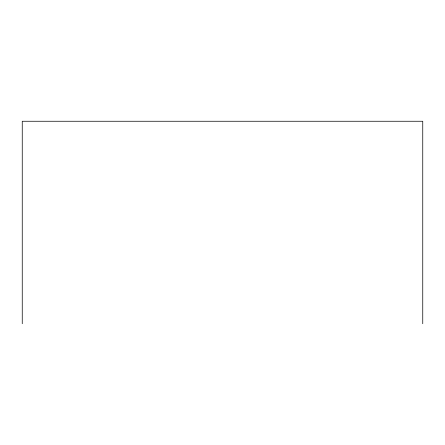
<?xml version="1.0" encoding="UTF-8"?>
<svg xmlns="http://www.w3.org/2000/svg" width="445" height="445" viewBox="0 0 445 445"><rect width="100%" height="100%" fill="white"/><g stroke="black" fill="none" stroke-linecap="round" stroke-linejoin="round"><path stroke-width="0.67" d="M422.75 323.743L422.75 121.257L22.25 121.257L22.25 323.743"/></g></svg>
